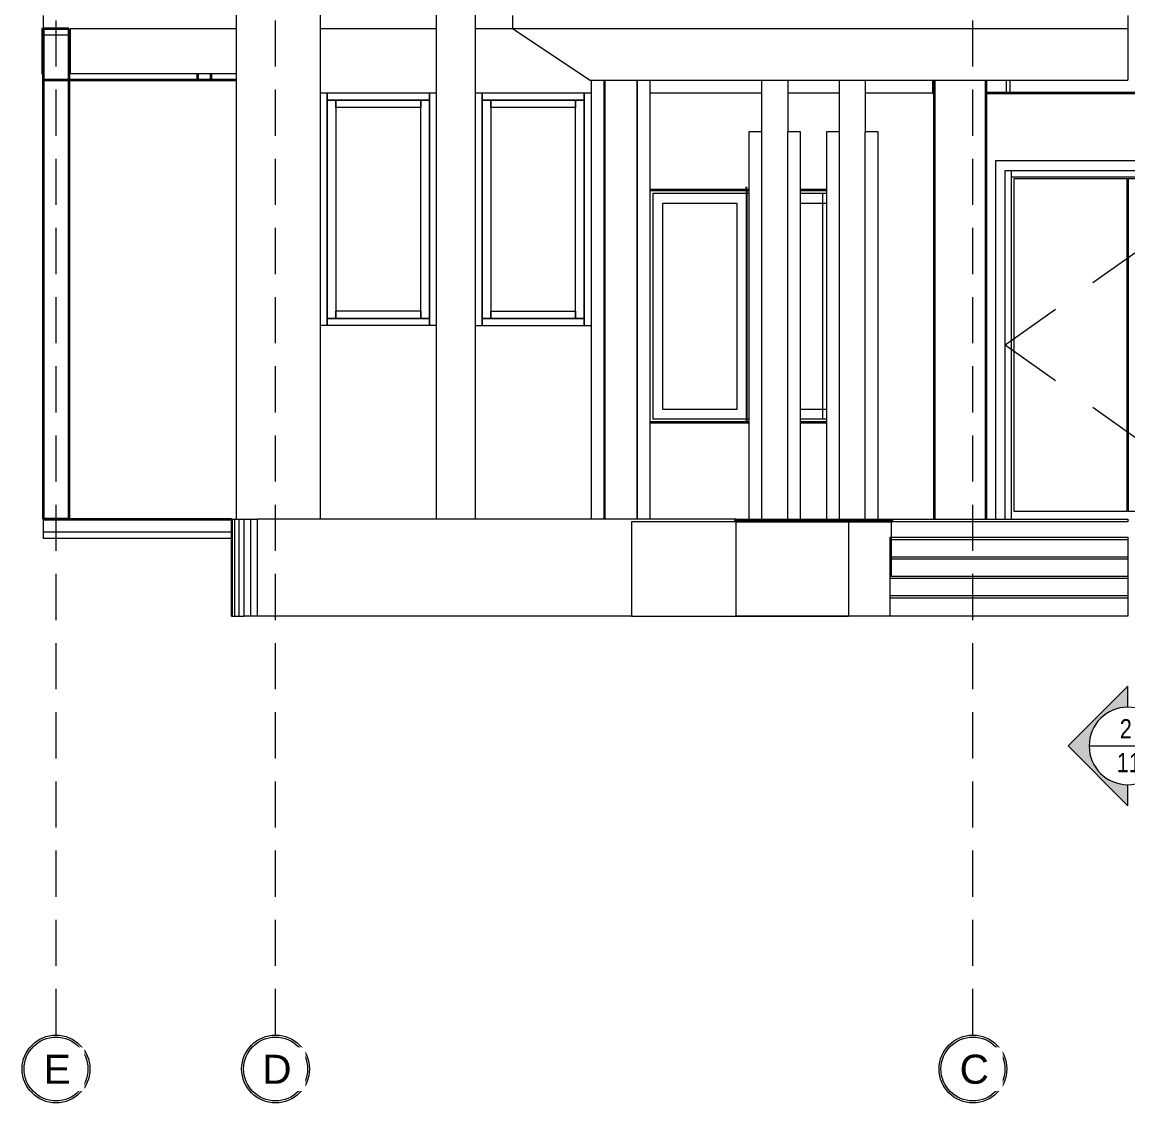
# Model space of a CAD drawing. Header units: millimetres. Extents: x -16132 to 11483, y -4520 to 23231.
# Drawn here: x -15163 to -6600, y -4520 to 3850 of the extents above; entities that cross this region are included whole.
import ezdxf

# ---------------------------------------------------------------- set-up
doc = ezdxf.new("R2010")
doc.units = ezdxf.units.MM
for name, pattern in [('Abgebrochen', [535.78125, 357.1875, -178.59375]), ('Centre', [2381.25, 476.25, -357.1875, 1190.625, -357.1875]), ('Hidden', [535.78125, 357.1875, -178.59375])]:
    doc.linetypes.add(name, pattern=pattern)
for name, color, linetype, lineweight in [('A-DOOR', 7, 'Continuous', 25), ('A-DOOR-FRAM', 7, 'Continuous', 18), ('A-DOOR-GLAZ', 7, 'Continuous', 18), ('A-FLOR', 7, 'Continuous', 18), ('A-GENM', 7, 'Continuous', 18), ('A-GLAZ', 7, 'Continuous', 25), ('A-WALL', 7, 'Continuous', 35), ('G-ANNO-SYMB', 7, 'Abgebrochen', 9), ('S-BEAM', 7, 'Continuous', 18), ('S-COLS', 7, 'Continuous', 35), ('S-FNDN', 7, 'Continuous', 18), ('S-GRID', 7, 'Continuous', 9), ('S-GRID-IDEN', 7, 'Continuous', 9)]:
    doc.layers.add(name, color=color, linetype=linetype, lineweight=lineweight)
doc.layers.add('G-IMPT', color=7, linetype='Continuous', lineweight=18, true_color=0xffffff)
doc.styles.add('Arial_2', font='arial.ttf', dxfattribs={"width": 0.8, "height": 150})
doc.styles.add('Arial_3', font='arial.ttf', dxfattribs={"height": 225})

# ---------------------------------------------------------------- blocks, each defined once
blk = doc.blocks.new('M_Concrete-Rectangular-Column - COT250X400-2391830-MẶT ĐỨNG KIẾN TRÚC TRỤC A-E')
at = {"layer": 'S-COLS'}
for p, q in [((-5500, 3400), (-5500, 0)), ((-5100, 3400), (-5100, 0))]:
    blk.add_line(p, q, dxfattribs=at)
blk = doc.blocks.new('M_Concrete-Rectangular-Column - COT200X200-2391828-MẶT ĐỨNG KIẾN TRÚC TRỤC A-E')
at = {"layer": 'S-COLS'}
for p, q in [((-15000, 3800), (-14800, 3800)), ((-15000, 3800), (-15000, 0)), ((-14800, 3800), (-14800, 0)), ((-14800, 0), (-15000, 0))]:
    blk.add_line(p, q, dxfattribs=at)
blk = doc.blocks.new('Cua_Kinh_Cuong_Luc_2Canh_Bat2Chieu - D1 - Kính Cường Lực 10mm 2 Cánh-2367817-MẶT ĐỨNG KIẾN TRÚC TRỤC A-E')
at = {"layer": 'A-DOOR', "linetype": 'Centre', "lineweight": 18}
for q in [(-5650, 2700), (-5650, 0)]:
    blk.add_line((-7550, 1350), q, dxfattribs=at)
at = {"layer": 'A-DOOR-FRAM'}
for p, q in [((-5575, 2775), (-7625, 2775)), ((-7625, 2775), (-7625, 0)), ((-5575, 0), (-5575, 2775)), ((-7550, 0), (-7550, 2700)), ((-7550, 2700), (-5650, 2700)), ((-7500, 0), (-7500, 2700)), ((-7500, 2650), (-7500, 2700)), ((-5700, 0), (-5700, 2700)), ((-5700, 2650), (-5700, 2700)), ((-5650, 2700), (-5650, 0)), ((-5700, 2650), (-7500, 2650))]:
    blk.add_line(p, q, dxfattribs=at)
at = {"layer": 'A-DOOR-GLAZ'}
for p, q in [((-7480, 2640), (-6605, 2640)), ((-7480, 60), (-7480, 2640)), ((-6605, 60), (-6605, 2640)), ((-6595, 2640), (-5720, 2640)), ((-6595, 60), (-6595, 2640)), ((-5720, 60), (-5720, 2640)), ((-6605, 60), (-7480, 60)), ((-5720, 60), (-6595, 60))]:
    blk.add_line(p, q, dxfattribs=at)
blk = doc.blocks.new('Window_K2_Stack - Sync_3dsMax_To_Revit-2428540-MẶT ĐỨNG KIẾN TRÚC TRỤC A-E')
at = {"layer": 'G-IMPT'}
for p, q in [((-11364.5, 3900), (-11364.5, 3800)), ((-11364.5, 3800), (-10764.5, 3400)), ((-11364.5, 3800), (-6600, 3800)), ((-10764.5, 3400), (-6600, 3400)), ((-10650, 3400), (-10650, 0)), ((-10400, 0), (-10400, 3400)), ((-10400, 3400), (-10400, 0)), ((-10300, 0), (-10300, 3400)), ((-9434, 3000), (-9434, 3400)), ((-9234, 3400), (-9234, 3000)), ((-8834, 3000), (-8834, 3400)), ((-8634, 3400), (-8634, 3000)), ((-7542.7, 3400), (-7542.7, 3300)), ((-7542.7, 3400), (-7542.7, 3300)), ((-7514.4, 3400), (-7514.4, 3300)), ((-9434, 3000), (-9534, 3000)), ((-9534, 3000), (-9534, 0)), ((-9434, 0), (-9434, 3000)), ((-9234, 0), (-9234, 3000)), ((-9134, 3000), (-9234, 3000)), ((-9134, 0), (-9134, 3000)), ((-8834, 3000), (-8934, 3000)), ((-8934, 3000), (-8934, 0)), ((-8834, 0), (-8834, 3000)), ((-8634, 0), (-8634, 3000)), ((-8534, 3000), (-8634, 3000)), ((-8534, 0), (-8534, 3000)), ((-8964.5, 2525), (-8964.5, 775)), ((-13541.8, -750), (-13541.8, 0)), ((-13541.8, 0), (-13535.5, 0)), ((-13535.5, 0), (-13516.8, 0)), ((-13535.5, 0), (-13535.5, -750)), ((-13516.8, 0), (-13485.5, 0)), ((-13516.8, 0), (-13516.8, -750)), ((-13485.5, 0), (-13442.7, 0)), ((-13485.5, 0), (-13485.5, -750)), ((-13442.7, 0), (-13392.9, 0)), ((-13442.7, -750), (-13442.7, 0)), ((-13392.9, 0), (-13341.8, 0)), ((-13392.9, 0), (-13392.9, -750)), ((-9632.5, 0), (-13341.8, 0)), ((-13341.8, 0), (-13341.8, -750)), ((-9636.9, -0.6), (-9632.5, 0)), ((-9636.9, -0.6), (-9632.5, 0)), ((-9632.5, 0), (-9636.5, -1.3)), ((-9636.5, -1.3), (-9632.5, 0)), ((-9632.5, 0), (-9632.5, -0.6)), ((-8432.5, -0.6), (-8432.5, 0)), ((-8432.5, 0), (-8428.4, -1.3)), ((-8432.5, 0), (-8428.1, -0.6)), ((-8432.5, 0), (-6600, 0)), ((-6600, 0), (-6600, -20)), ((-9632.5, -20), (-10443.3, -20)), ((-10443.3, -20), (-10443.3, -750)), ((-9642.5, -10), (-9641.9, -5.6)), ((-9642.5, -10), (-9641.9, -5.6)), ((-9641.2, -5.9), (-9642.5, -10)), ((-9642.5, -10), (-9641.2, -5.9)), ((-9641.9, -14.4), (-9642.5, -10)), ((-9642.5, -10), (-9641.2, -14.1)), ((-9641.9, -14.4), (-9642.5, -10)), ((-9641.2, -14.1), (-9642.5, -10)), ((-9641.9, -5.6), (-9640, -2.5)), ((-9641.9, -5.6), (-9640, -2.5)), ((-9641.9, -5.6), (-9639.7, -2.8)), ((-9641.9, -5.6), (-9639.7, -2.8)), ((-9641.9, -5.6), (-9641.2, -5.9)), ((-9641.9, -5.6), (-9641.9, -5.6)), ((-9641.2, -5.9), (-9641.9, -5.6)), ((-9641.2, -5.9), (-9641.9, -10)), ((-9641.9, -10), (-9639.7, -6.6)), ((-9641.9, -10), (-9641.2, -14.1)), ((-9641.9, -10), (-9639.7, -13.4)), ((-9641.9, -14.4), (-9641.2, -14.1)), ((-9641.2, -14.1), (-9641.9, -14.4)), ((-9639.7, -17.2), (-9641.9, -14.4)), ((-9640, -17.5), (-9641.9, -14.4)), ((-9641.9, -14.4), (-9641.9, -14.4)), ((-9640, -17.5), (-9641.9, -14.4)), ((-9639.7, -17.2), (-9641.9, -14.4)), ((-9639.7, -2.8), (-9641.2, -5.9)), ((-9641.2, -5.9), (-9638.7, -3.8)), ((-9641.2, -5.9), (-9639.7, -6.6)), ((-9641.2, -14.1), (-9639.7, -13.4)), ((-9639.7, -17.2), (-9641.2, -14.1)), ((-9641.2, -14.1), (-9638.7, -16.3)), ((-9640, -2.5), (-9636.9, -0.6)), ((-9640, -2.5), (-9636.9, -0.6)), ((-9640, -2.5), (-9639.7, -2.8)), ((-9640, -2.5), (-9640, -2.5)), ((-9639.7, -2.8), (-9640, -2.5)), ((-9639.7, -6.6), (-9640, -10)), ((-9640, -10), (-9639.7, -6.6)), ((-9640, -10), (-9639.7, -13.4)), ((-9639.7, -13.4), (-9640, -10)), ((-9640, -17.5), (-9639.7, -17.2)), ((-9639.7, -17.2), (-9640, -17.5)), ((-9636.9, -19.4), (-9640, -17.5)), ((-9636.9, -19.4), (-9640, -17.5)), ((-9640, -17.5), (-9640, -17.5)), ((-9636.9, -0.6), (-9639.7, -2.8)), ((-9639.7, -2.8), (-9636.9, -0.6)), ((-9639.7, -2.8), (-9636.5, -1.3)), ((-9639.7, -2.8), (-9638.7, -3.8)), ((-9638.7, -3.8), (-9639.7, -6.6)), ((-9639.7, -6.6), (-9636.5, -5.9)), ((-9636.9, -10), (-9639.7, -6.6)), ((-9639.7, -13.4), (-9636.9, -10)), ((-9639.7, -13.4), (-9638.7, -16.3)), ((-9639.7, -13.4), (-9636.5, -14.1)), ((-9639.7, -17.2), (-9638.7, -16.3)), ((-9639.7, -17.2), (-9636.5, -18.8)), ((-9636.9, -19.4), (-9639.7, -17.2)), ((-9636.9, -19.4), (-9639.7, -17.2)), ((-9636.5, -1.3), (-9638.7, -3.8)), ((-9638.7, -3.8), (-9635.9, -2.8)), ((-9638.7, -3.8), (-9636.5, -5.9)), ((-9638.7, -16.3), (-9636.5, -14.1)), ((-9638.7, -16.3), (-9635.9, -17.2)), ((-9636.5, -18.8), (-9638.7, -16.3)), ((-9636.9, -0.6), (-9636.5, -1.3)), ((-9636.9, -0.6), (-9636.9, -0.6)), ((-9636.5, -1.3), (-9636.9, -0.6)), ((-9636.9, -10), (-9636.5, -5.9)), ((-9636.9, -10), (-9636.5, -14.1)), ((-9636.9, -19.4), (-9636.5, -18.8)), ((-9636.5, -18.8), (-9636.9, -19.4)), ((-9632.5, -20), (-9636.9, -19.4)), ((-9632.5, -20), (-9636.9, -19.4)), ((-9636.9, -19.4), (-9636.9, -19.4)), ((-9636.5, -1.3), (-9632.5, -0.6)), ((-9636.5, -1.3), (-9635.9, -2.8)), ((-9636.5, -5.9), (-9635.9, -2.8)), ((-9636.5, -5.9), (-9632.5, -5.6)), ((-9632.5, -10), (-9636.5, -5.9)), ((-9636.5, -14.1), (-9632.5, -10)), ((-9635.9, -17.2), (-9636.5, -14.1)), ((-9636.5, -14.1), (-9632.5, -14.4)), ((-9636.5, -18.8), (-9635.9, -17.2)), ((-9636.5, -18.8), (-9632.5, -20)), ((-9636.5, -18.8), (-9632.5, -19.4)), ((-9632.5, -20), (-9636.5, -18.8)), ((-9635.9, -2.8), (-9632.5, -0.6)), ((-9635.9, -2.8), (-9632.5, -2.5)), ((-9632.5, -5.6), (-9635.9, -2.8)), ((-9632.5, -14.4), (-9635.9, -17.2)), ((-9635.9, -17.2), (-9632.5, -19.4)), ((-9635.9, -17.2), (-9632.5, -17.5)), ((-9632.5, 0), (-8432.5, 0)), ((-9632.5, -0.6), (-9632.5, -2.5)), ((-9632.5, -0.6), (-8432.5, -0.6)), ((-9632.5, -5.6), (-9632.5, -2.5)), ((-9632.5, -2.5), (-8432.5, -2.5)), ((-9632.5, -10), (-9632.5, -5.6)), ((-9632.5, -5.6), (-8432.5, -5.6)), ((-9632.5, -10), (-9632.5, -14.4)), ((-9632.5, -14.4), (-9632.5, -17.5)), ((-9632.5, -14.4), (-8432.5, -14.4)), ((-9632.5, -19.4), (-9632.5, -17.5)), ((-9632.5, -17.5), (-8432.5, -17.5)), ((-9632.5, -19.4), (-9632.5, -20)), ((-9632.5, -19.4), (-8432.5, -19.4)), ((-8432.5, -20), (-9632.5, -20)), ((-9632.5, -750), (-9632.5, -20)), ((-9632.5, -20), (-8432.5, -20)), ((-8763.5, -20), (-8763.5, -750)), ((-8432.5, -2.5), (-8432.5, -0.6)), ((-8432.5, -0.6), (-8429, -2.8)), ((-8432.5, -0.6), (-8428.4, -1.3)), ((-8432.5, -2.5), (-8432.5, -5.6)), ((-8432.5, -2.5), (-8429, -2.8)), ((-8432.5, -5.6), (-8429, -2.8)), ((-8432.5, -5.6), (-8432.5, -10)), ((-8432.5, -5.6), (-8428.4, -5.9)), ((-8428.4, -5.9), (-8432.5, -10)), ((-8432.5, -10), (-8432.5, -14.4)), ((-8432.5, -10), (-8428.4, -14.1)), ((-8432.5, -14.4), (-8428.4, -14.1)), ((-8432.5, -17.5), (-8432.5, -14.4)), ((-8432.5, -14.4), (-8429, -17.2)), ((-8432.5, -17.5), (-8429, -17.2)), ((-8429, -17.2), (-8432.5, -19.4)), ((-8432.5, -17.5), (-8432.5, -19.4)), ((-8432.5, -20), (-8428.4, -18.8)), ((-8432.5, -19.4), (-8428.4, -18.8)), ((-8432.5, -19.4), (-8432.5, -20)), ((-8432.5, -20), (-8428.1, -19.4)), ((-6600, -20), (-8432.5, -20)), ((-8432.5, -20), (-8432.5, -440)), ((-8429, -2.8), (-8428.4, -1.3)), ((-8429, -2.8), (-8428.4, -5.9)), ((-8429, -2.8), (-8426.2, -3.8)), ((-8429, -17.2), (-8428.4, -14.1)), ((-8429, -17.2), (-8426.2, -16.3)), ((-8429, -17.2), (-8428.4, -18.8)), ((-8428.4, -1.3), (-8428.1, -0.6)), ((-8428.4, -1.3), (-8426.2, -3.8)), ((-8428.4, -1.3), (-8425.3, -2.8)), ((-8428.4, -5.9), (-8426.2, -3.8)), ((-8428.4, -5.9), (-8428.1, -10)), ((-8428.4, -5.9), (-8425.3, -6.6)), ((-8428.1, -10), (-8428.4, -14.1)), ((-8428.4, -14.1), (-8425.3, -13.4)), ((-8428.4, -14.1), (-8426.2, -16.3)), ((-8428.4, -18.8), (-8426.2, -16.3)), ((-8428.4, -18.8), (-8425.3, -17.2)), ((-8428.4, -18.8), (-8428.1, -19.4)), ((-8428.1, -0.6), (-8425, -2.5)), ((-8425.3, -2.8), (-8428.1, -0.6)), ((-8428.1, -10), (-8425.3, -6.6)), ((-8428.1, -10), (-8425.3, -13.4)), ((-8428.1, -19.4), (-8425.3, -17.2)), ((-8428.1, -19.4), (-8425, -17.5)), ((-8426.2, -3.8), (-8425.3, -2.8)), ((-8426.2, -3.8), (-8425.3, -6.6)), ((-8426.2, -3.8), (-8423.7, -5.9)), ((-8425.3, -13.4), (-8426.2, -16.3)), ((-8426.2, -16.3), (-8423.7, -14.1)), ((-8426.2, -16.3), (-8425.3, -17.2)), ((-8425.3, -2.8), (-8425, -2.5)), ((-8423.1, -5.6), (-8425.3, -2.8)), ((-8423.7, -5.9), (-8425.3, -2.8)), ((-8425.3, -6.6), (-8423.7, -5.9)), ((-8425.3, -6.6), (-8425, -10)), ((-8423.1, -10), (-8425.3, -6.6)), ((-8425.3, -13.4), (-8423.1, -10)), ((-8425, -10), (-8425.3, -13.4)), ((-8425.3, -13.4), (-8423.7, -14.1)), ((-8425.3, -17.2), (-8423.7, -14.1)), ((-8425.3, -17.2), (-8423.1, -14.4)), ((-8425.3, -17.2), (-8425, -17.5)), ((-8423.1, -5.6), (-8425, -2.5)), ((-8423.1, -14.4), (-8425, -17.5)), ((-8423.7, -5.9), (-8423.1, -5.6)), ((-8422.5, -10), (-8423.7, -5.9)), ((-8423.1, -10), (-8423.7, -5.9)), ((-8423.7, -14.1), (-8422.5, -10)), ((-8423.1, -10), (-8423.7, -14.1)), ((-8423.7, -14.1), (-8423.1, -14.4)), ((-8422.5, -10), (-8423.1, -5.6)), ((-8422.5, -10), (-8423.1, -14.4)), ((-8439.7, -140), (-6600, -140)), ((-8439.7, -160), (-8439.7, -140)), ((-6600, -160), (-8439.7, -160)), ((-8439.7, -290), (-8439.7, -160)), ((-6600, -140), (-6600, -160)), ((-6600, -160), (-6600, -290)), ((-8439.7, -290), (-6600, -290)), ((-8439.7, -310), (-8439.7, -290)), ((-6600, -310), (-8439.7, -310)), ((-8439.7, -440), (-8439.7, -310)), ((-6600, -290), (-6600, -310)), ((-6600, -310), (-6600, -440)), ((-8439.7, -440), (-6600, -440)), ((-8439.7, -460), (-8439.7, -440)), ((-6600, -460), (-8439.7, -460)), ((-8439.7, -590), (-8439.7, -460)), ((-6600, -440), (-6600, -460)), ((-6600, -460), (-6600, -590)), ((-8439.7, -590), (-6600, -590)), ((-8439.7, -610), (-8439.7, -590)), ((-6600, -590), (-6600, -610)), ((-8439.7, -750), (-8439.7, -610)), ((-6600, -610), (-8439.7, -610)), ((-6600, -610), (-6600, -750)), ((-13541.8, -750), (-13535.5, -750)), ((-13535.5, -750), (-13516.8, -750)), ((-13516.8, -750), (-13485.5, -750)), ((-13485.5, -750), (-13442.7, -750)), ((-13392.9, -750), (-13442.7, -750)), ((-13341.8, -750), (-13392.9, -750)), ((-10443.3, -750), (-13341.8, -750)), ((-10443.3, -750), (-8763.5, -750)), ((-8439.7, -750), (-9632.5, -750)), ((-8439.7, -750), (-8763.5, -750)), ((-6600, -750), (-8439.7, -750))]:
    blk.add_line(p, q, dxfattribs=at)
at = {"layer": 'G-IMPT', "flags": 128}
for points in [[(-6600, 3900), (-6600, 3875), (-6600, 3850), (-6600, 3825), (-6600, 3800)], [(-6600, 3800), (-6600, 3700), (-6600, 3600), (-6600, 3500), (-6600, 3400)], [(-9642.5, -10), (-9642.3, -10), (-9642.2, -10), (-9642, -10), (-9641.9, -10)], [(-9641.9, -10), (-9642, -10), (-9642.2, -10), (-9642.3, -10), (-9642.5, -10)], [(-9641.9, -10), (-9642, -10), (-9642.2, -10), (-9642.3, -10), (-9642.5, -10)], [(-9642.5, -10), (-9642.3, -10), (-9642.2, -10), (-9642, -10), (-9641.9, -10)], [(-9641.9, -10), (-9641.4, -10), (-9640.9, -10), (-9640.4, -10), (-9640, -10)], [(-9640, -10), (-9640.4, -10), (-9640.9, -10), (-9641.4, -10), (-9641.9, -10)], [(-9640, -10), (-9640.4, -10), (-9640.9, -10), (-9641.4, -10), (-9641.9, -10)], [(-9641.9, -10), (-9641.4, -10), (-9640.9, -10), (-9640.4, -10), (-9640, -10)], [(-9640, -10), (-9639.2, -10), (-9638.4, -10), (-9637.6, -10), (-9636.9, -10)], [(-9636.9, -10), (-9637.6, -10), (-9638.4, -10), (-9639.2, -10), (-9640, -10)], [(-9636.9, -10), (-9637.6, -10), (-9638.4, -10), (-9639.2, -10), (-9640, -10)], [(-9640, -10), (-9639.2, -10), (-9638.4, -10), (-9637.6, -10), (-9636.9, -10)], [(-9636.9, -10), (-9635.8, -10), (-9634.7, -10), (-9633.6, -10), (-9632.5, -10)], [(-9632.5, -10), (-9633.6, -10), (-9634.7, -10), (-9635.8, -10), (-9636.9, -10)], [(-9632.5, -10), (-9332.5, -10), (-9032.5, -10), (-8732.5, -10), (-8432.5, -10)], [(-8432.5, -10), (-8732.5, -10), (-9032.5, -10), (-9332.5, -10), (-9632.5, -10)], [(-8432.5, -10), (-8431.4, -10), (-8430.3, -10), (-8429.2, -10), (-8428.1, -10)], [(-8428.1, -10), (-8429.2, -10), (-8430.3, -10), (-8431.4, -10), (-8432.5, -10)], [(-8428.1, -10), (-8427.3, -10), (-8426.5, -10), (-8425.8, -10), (-8425, -10)], [(-8425, -10), (-8425.8, -10), (-8426.5, -10), (-8427.3, -10), (-8428.1, -10)], [(-8425, -10), (-8424.5, -10), (-8424, -10), (-8423.6, -10), (-8423.1, -10)], [(-8423.1, -10), (-8423.6, -10), (-8424, -10), (-8424.5, -10), (-8425, -10)], [(-8423.1, -10), (-8422.9, -10), (-8422.8, -10), (-8422.6, -10), (-8422.5, -10)], [(-8422.5, -10), (-8422.6, -10), (-8422.8, -10), (-8422.9, -10), (-8423.1, -10)]]:
    blk.add_lwpolyline(points, dxfattribs=at)
blk = doc.blocks.new('Window_K2_Stack - Window_K2_Stack-2377845-MẶT ĐỨNG KIẾN TRÚC TRỤC A-E')
blk.add_blockref('Window_K2_Stack - Sync_3dsMax_To_Revit-2428540-MẶT ĐỨNG KIẾN TRÚC TRỤC A-E', (0, 0))
blk = doc.blocks.new('CUA SO 2 CANH NHOM KINH O O THOANG - S1_1500x1800-2404851-MẶT ĐỨNG KIẾN TRÚC TRỤC A-E')
at = {"layer": 'A-GLAZ'}
for q in [(-9552, 2575), (-9552, 750)]:
    blk.add_line((-9552, 2550), q, dxfattribs=at)
at = {"layer": 'A-GLAZ', "lineweight": 18}
for p, q in [((-10277, 775), (-10277, 2525)), ((-10277, 2525), (-9534, 2525)), ((-9552, 775), (-9552, 2525)), ((-9552, 2525), (-9552, 775)), ((-9134, 2525), (-8934, 2525)), ((-10201, 851), (-10201, 2449)), ((-10201, 2449), (-9628, 2449)), ((-9628, 2449), (-9628, 851)), ((-9134, 2449), (-8934, 2449)), ((-9534, 775), (-10277, 775)), ((-9628, 851), (-10201, 851)), ((-8934, 851), (-9134, 851)), ((-8934, 775), (-9134, 775))]:
    blk.add_line(p, q, dxfattribs=at)
blk = doc.blocks.new('dam betong - 220X350-2382505-MẶT ĐỨNG KIẾN TRÚC TRỤC A-E')
at = {"layer": 'S-BEAM'}
for p, q in [((-15010, 3800), (-15010, 3450)), ((-15000, 3800), (-15010, 3800)), ((-14790, 3450), (-14790, 3750)), ((-15010, 3450), (-15000, 3450)), ((-14800, 3450), (-14790, 3450))]:
    blk.add_line(p, q, dxfattribs=at)
blk = doc.blocks.new('Test_Family - Sync_3dsMax_To_Revit-V4-MẶT ĐỨNG KIẾN TRÚC TRỤC A-E')
at = {"layer": 'G-IMPT'}
for p, q in [((-13506, 11100), (-13506, 0)), ((-12855, 11100), (-12855, 0)), ((-11955, 0), (-11955, 11100)), ((-11655, 11100), (-11655, 0)), ((-10755, 3400), (-10755, 0)), ((-10655, 0), (-10655, 3400)), ((-12733.8, 3188), (-12733.8, 1612.5)), ((-12076.3, 3188), (-12733.8, 3188)), ((-12076.3, 1612.5), (-12076.3, 3188)), ((-11533.8, 3188), (-11533.8, 1612.5)), ((-10876.3, 3188), (-11533.8, 3188)), ((-10876.3, 1612.5), (-10876.3, 3188)), ((-12076.3, 1612.5), (-12733.8, 1612.5)), ((-11533.8, 1612.5), (-10876.3, 1612.5)), ((-11955, 1500), (-12855, 1500)), ((-11655, 1500), (-10755, 1500))]:
    blk.add_line(p, q, dxfattribs=at)
at = {"layer": 'G-IMPT', "flags": 128}
for points in [[(-12801, 3300), (-12801, 3286.5), (-12801, 3273), (-12801, 3259.5), (-12801, 3246)], [(-12801, 3246), (-12801, 3259.5), (-12801, 3273), (-12801, 3286.5), (-12801, 3300)], [(-12009, 3246), (-12009, 3259.5), (-12009, 3273), (-12009, 3286.5), (-12009, 3300)], [(-12009, 3246), (-12009, 3259.5), (-12009, 3273), (-12009, 3286.5), (-12009, 3300)], [(-12009, 3300), (-12009, 3286.5), (-12009, 3273), (-12009, 3259.5), (-12009, 3246)], [(-11601, 3300), (-11601, 3286.5), (-11601, 3273), (-11601, 3259.5), (-11601, 3246)], [(-11601, 3246), (-11601, 3259.5), (-11601, 3273), (-11601, 3286.5), (-11601, 3300)], [(-10809, 3246), (-10809, 3259.5), (-10809, 3273), (-10809, 3286.5), (-10809, 3300)], [(-10809, 3246), (-10809, 3259.5), (-10809, 3273), (-10809, 3286.5), (-10809, 3300)], [(-10809, 3300), (-10809, 3286.5), (-10809, 3273), (-10809, 3259.5), (-10809, 3246)], [(-12801, 3246), (-12801, 2823.1), (-12801, 2400.3), (-12801, 1977.4), (-12801, 1554.5)], [(-12733.8, 3246), (-12750.6, 3246), (-12767.4, 3246), (-12784.2, 3246), (-12801, 3246)], [(-12733.8, 3246), (-12750.6, 3246), (-12767.4, 3246), (-12784.2, 3246), (-12801, 3246)], [(-12801, 1554.5), (-12801, 1977.4), (-12801, 2400.3), (-12801, 2823.1), (-12801, 3246)], [(-12801, 3246), (-12784.2, 3246), (-12767.4, 3246), (-12750.6, 3246), (-12733.8, 3246)], [(-12801, 3246), (-12801, 2823.1), (-12801, 2400.3), (-12801, 1977.4), (-12801, 1554.5)], [(-12076.3, 3246), (-12240.6, 3246), (-12405, 3246), (-12569.4, 3246), (-12733.8, 3246)], [(-12733.8, 3246), (-12733.8, 3231.5), (-12733.8, 3217), (-12733.8, 3202.5), (-12733.8, 3188)], [(-12076.3, 3246), (-12240.6, 3246), (-12405, 3246), (-12569.4, 3246), (-12733.8, 3246)], [(-12733.8, 3188), (-12733.8, 3202.5), (-12733.8, 3217), (-12733.8, 3231.5), (-12733.8, 3246)], [(-12733.8, 3246), (-12569.4, 3246), (-12405, 3246), (-12240.6, 3246), (-12076.3, 3246)], [(-12733.8, 3246), (-12733.8, 3231.5), (-12733.8, 3217), (-12733.8, 3202.5), (-12733.8, 3188)], [(-12009, 3246), (-12025.8, 3246), (-12042.6, 3246), (-12059.4, 3246), (-12076.3, 3246)], [(-12076.3, 3188), (-12076.3, 3202.5), (-12076.3, 3217), (-12076.3, 3231.5), (-12076.3, 3246)], [(-12076.3, 3246), (-12059.4, 3246), (-12042.6, 3246), (-12025.8, 3246), (-12009, 3246)], [(-12009, 3246), (-12025.8, 3246), (-12042.6, 3246), (-12059.4, 3246), (-12076.3, 3246)], [(-12076.3, 3188), (-12076.3, 3202.5), (-12076.3, 3217), (-12076.3, 3231.5), (-12076.3, 3246)], [(-12076.3, 3246), (-12076.3, 3231.5), (-12076.3, 3217), (-12076.3, 3202.5), (-12076.3, 3188)], [(-12009, 1554.5), (-12009, 1977.4), (-12009, 2400.3), (-12009, 2823.1), (-12009, 3246)], [(-12009, 1554.5), (-12009, 1977.4), (-12009, 2400.3), (-12009, 2823.1), (-12009, 3246)], [(-12009, 3246), (-12009, 2823.1), (-12009, 2400.3), (-12009, 1977.4), (-12009, 1554.5)], [(-11601, 3246), (-11601, 2823.1), (-11601, 2400.3), (-11601, 1977.4), (-11601, 1554.5)], [(-11533.8, 3246), (-11550.6, 3246), (-11567.4, 3246), (-11584.2, 3246), (-11601, 3246)], [(-11601, 1554.5), (-11601, 1977.4), (-11601, 2400.3), (-11601, 2823.1), (-11601, 3246)], [(-11601, 3246), (-11584.2, 3246), (-11567.4, 3246), (-11550.6, 3246), (-11533.8, 3246)], [(-11601, 3246), (-11601, 2823.1), (-11601, 2400.3), (-11601, 1977.4), (-11601, 1554.5)], [(-10876.3, 3246), (-11040.6, 3246), (-11205, 3246), (-11369.4, 3246), (-11533.8, 3246)], [(-11533.8, 3246), (-11533.8, 3231.5), (-11533.8, 3217), (-11533.8, 3202.5), (-11533.8, 3188)], [(-10876.3, 3246), (-11040.6, 3246), (-11205, 3246), (-11369.4, 3246), (-11533.8, 3246)], [(-11533.8, 3188), (-11533.8, 3202.5), (-11533.8, 3217), (-11533.8, 3231.5), (-11533.8, 3246)], [(-11533.8, 3246), (-11369.4, 3246), (-11205, 3246), (-11040.6, 3246), (-10876.3, 3246)], [(-11533.8, 3246), (-11533.8, 3231.5), (-11533.8, 3217), (-11533.8, 3202.5), (-11533.8, 3188)], [(-10876.3, 3188), (-10876.3, 3202.5), (-10876.3, 3217), (-10876.3, 3231.5), (-10876.3, 3246)], [(-10876.3, 3246), (-10859.4, 3246), (-10842.6, 3246), (-10825.8, 3246), (-10809, 3246)], [(-10809, 3246), (-10825.8, 3246), (-10842.6, 3246), (-10859.4, 3246), (-10876.3, 3246)], [(-10876.3, 3188), (-10876.3, 3202.5), (-10876.3, 3217), (-10876.3, 3231.5), (-10876.3, 3246)], [(-10876.3, 3246), (-10876.3, 3231.5), (-10876.3, 3217), (-10876.3, 3202.5), (-10876.3, 3188)], [(-10809, 1554.5), (-10809, 1977.4), (-10809, 2400.3), (-10809, 2823.1), (-10809, 3246)], [(-10809, 1554.5), (-10809, 1977.4), (-10809, 2400.3), (-10809, 2823.1), (-10809, 3246)], [(-10809, 3246), (-10809, 2823.1), (-10809, 2400.3), (-10809, 1977.4), (-10809, 1554.5)], [(-12801, 1554.5), (-12801, 1540.9), (-12801, 1527.3), (-12801, 1513.6), (-12801, 1500)], [(-12733.8, 1554.5), (-12750.6, 1554.5), (-12767.4, 1554.5), (-12784.2, 1554.5), (-12801, 1554.5)], [(-12801, 1500), (-12801, 1513.6), (-12801, 1527.3), (-12801, 1540.9), (-12801, 1554.5)], [(-12801, 1554.5), (-12784.2, 1554.5), (-12767.4, 1554.5), (-12750.6, 1554.5), (-12733.8, 1554.5)], [(-12733.8, 1612.5), (-12733.8, 1598), (-12733.8, 1583.5), (-12733.8, 1569), (-12733.8, 1554.5)], [(-12733.8, 1554.5), (-12733.8, 1569), (-12733.8, 1583.5), (-12733.8, 1598), (-12733.8, 1612.5)], [(-12733.8, 1554.5), (-12569.4, 1554.5), (-12405, 1554.5), (-12240.6, 1554.5), (-12076.3, 1554.5)], [(-12076.3, 1554.5), (-12240.6, 1554.5), (-12405, 1554.5), (-12569.4, 1554.5), (-12733.8, 1554.5)], [(-12733.8, 1554.5), (-12569.4, 1554.5), (-12405, 1554.5), (-12240.6, 1554.5), (-12076.3, 1554.5)], [(-12076.3, 1554.5), (-12076.3, 1569), (-12076.3, 1583.5), (-12076.3, 1598), (-12076.3, 1612.5)], [(-12076.3, 1612.5), (-12076.3, 1598), (-12076.3, 1583.5), (-12076.3, 1569), (-12076.3, 1554.5)], [(-12076.3, 1554.5), (-12076.3, 1569), (-12076.3, 1583.5), (-12076.3, 1598), (-12076.3, 1612.5)], [(-12076.3, 1554.5), (-12059.4, 1554.5), (-12042.6, 1554.5), (-12025.8, 1554.5), (-12009, 1554.5)], [(-12009, 1554.5), (-12025.8, 1554.5), (-12042.6, 1554.5), (-12059.4, 1554.5), (-12076.3, 1554.5)], [(-12076.3, 1554.5), (-12059.4, 1554.5), (-12042.6, 1554.5), (-12025.8, 1554.5), (-12009, 1554.5)], [(-12009, 1500), (-12009, 1513.6), (-12009, 1527.3), (-12009, 1540.9), (-12009, 1554.5)], [(-12009, 1500), (-12009, 1513.6), (-12009, 1527.3), (-12009, 1540.9), (-12009, 1554.5)], [(-12009, 1554.5), (-12009, 1540.9), (-12009, 1527.3), (-12009, 1513.6), (-12009, 1500)], [(-11601, 1554.5), (-11601, 1540.9), (-11601, 1527.3), (-11601, 1513.6), (-11601, 1500)], [(-11601, 1500), (-11601, 1513.6), (-11601, 1527.3), (-11601, 1540.9), (-11601, 1554.5)], [(-11601, 1554.5), (-11584.2, 1554.5), (-11567.4, 1554.5), (-11550.6, 1554.5), (-11533.8, 1554.5)], [(-11601, 1554.5), (-11584.2, 1554.5), (-11567.4, 1554.5), (-11550.6, 1554.5), (-11533.8, 1554.5)], [(-11533.8, 1554.5), (-11550.6, 1554.5), (-11567.4, 1554.5), (-11584.2, 1554.5), (-11601, 1554.5)], [(-11533.8, 1612.5), (-11533.8, 1598), (-11533.8, 1583.5), (-11533.8, 1569), (-11533.8, 1554.5)], [(-11533.8, 1554.5), (-11533.8, 1569), (-11533.8, 1583.5), (-11533.8, 1598), (-11533.8, 1612.5)], [(-11533.8, 1612.5), (-11533.8, 1598), (-11533.8, 1583.5), (-11533.8, 1569), (-11533.8, 1554.5)], [(-11533.8, 1554.5), (-11369.4, 1554.5), (-11205, 1554.5), (-11040.6, 1554.5), (-10876.3, 1554.5)], [(-11533.8, 1554.5), (-11369.4, 1554.5), (-11205, 1554.5), (-11040.6, 1554.5), (-10876.3, 1554.5)], [(-10876.3, 1554.5), (-11040.6, 1554.5), (-11205, 1554.5), (-11369.4, 1554.5), (-11533.8, 1554.5)], [(-10876.3, 1554.5), (-10876.3, 1569), (-10876.3, 1583.5), (-10876.3, 1598), (-10876.3, 1612.5)], [(-10876.3, 1612.5), (-10876.3, 1598), (-10876.3, 1583.5), (-10876.3, 1569), (-10876.3, 1554.5)], [(-10876.3, 1554.5), (-10876.3, 1569), (-10876.3, 1583.5), (-10876.3, 1598), (-10876.3, 1612.5)], [(-10876.3, 1554.5), (-10859.4, 1554.5), (-10842.6, 1554.5), (-10825.8, 1554.5), (-10809, 1554.5)], [(-10809, 1554.5), (-10825.8, 1554.5), (-10842.6, 1554.5), (-10859.4, 1554.5), (-10876.3, 1554.5)], [(-10876.3, 1554.5), (-10859.4, 1554.5), (-10842.6, 1554.5), (-10825.8, 1554.5), (-10809, 1554.5)], [(-10809, 1500), (-10809, 1513.6), (-10809, 1527.3), (-10809, 1540.9), (-10809, 1554.5)], [(-10809, 1500), (-10809, 1513.6), (-10809, 1527.3), (-10809, 1540.9), (-10809, 1554.5)], [(-10809, 1554.5), (-10809, 1540.9), (-10809, 1527.3), (-10809, 1513.6), (-10809, 1500)]]:
    blk.add_lwpolyline(points, dxfattribs=at)
blk = doc.blocks.new('Test_Family - Test_Family-2434445-MẶT ĐỨNG KIẾN TRÚC TRỤC A-E')
blk.add_blockref('Test_Family - Sync_3dsMax_To_Revit-V4-MẶT ĐỨNG KIẾN TRÚC TRỤC A-E', (0, 0))
blk = doc.blocks.new('Section - CAT DUNG-122916-MẶT ĐỨNG KIẾN TRÚC TRỤC A-E')
at = {"layer": 'G-ANNO-SYMB', "linetype": 'Continuous'}
h = blk.add_hatch(color=256, dxfattribs=at)
edge = h.paths.add_edge_path()
edge.add_line((-6600, -1292.1), (-6600, -1455.7))
edge.add_arc((-6600, -1755.7), 300, 90, 180)
edge.add_arc((-6600, -1755.7), 300, 180, 270)
edge.add_line((-6600, -2055.7), (-6600, -2219.3))
edge.add_line((-6600, -2219.3), (-7063.6, -1755.7))
edge.add_line((-7063.6, -1755.7), (-6600, -1292.1))
for p, q in [((-6600, -1292.1), (-7063.6, -1755.7)), ((-6600, -1455.7), (-6600, -1292.1)), ((-7063.6, -1755.7), (-6600, -2219.3)), ((-6600, -2219.3), (-6600, -2055.7))]:
    blk.add_line(p, q, dxfattribs=at)
for start, end in [(90, 270), (90, 180), (270, 90), (180, 270)]:
    blk.add_arc((-6600, -1755.7), 300, start, end, dxfattribs=at)
blk = doc.blocks.new('Grid - TRUC  D1-102336-MẶT ĐỨNG KIẾN TRÚC TRỤC A-E')
at = {"layer": 'S-GRID-IDEN'}
for radius in [262.5, 247.5]:
    blk.add_circle((0, -4257.5), radius, dxfattribs=at)

msp = doc.modelspace()

# ---------------------------------------------------------------- linework, layer by layer
at = {"layer": 'A-FLOR'}
for p, q in [((-15000, 3900), (-15000, 3750)), ((-14787.3, 3750), (-15000, 3750)), ((-15000, 0), (-15000, -150)), ((-13541.8, -150), (-15000, -150))]:
    msp.add_line(p, q, dxfattribs=at)
at = {"layer": 'A-WALL'}
for p, q in [((-13802, 3400), (-13802, 3450)), ((-13702, 3450), (-13702, 3400)), ((-13506, 3400), (-15000, 3400)), ((-15000, 3400), (-15000, 0)), ((-8100, 3300), (-8112.7, 3300)), ((-5500, 3300), (-7700, 3300)), ((-10300, 2550), (-9534, 2550)), ((-9134, 2550), (-8934, 2550)), ((-9534, 750), (-10300, 750)), ((-8934, 750), (-9134, 750)), ((-15000, 0), (-13541.8, 0))]:
    msp.add_line(p, q, dxfattribs=at)
at = {"layer": 'G-ANNO-SYMB', "linetype": 'Continuous'}
msp.add_line((-6900, -1755.7), (-6300, -1755.7), dxfattribs=at)
at = {"layer": 'S-BEAM'}
for p, q in [((-14787.3, 3450), (-14787.3, 3800)), ((-14787.3, 3800), (-13506, 3800)), ((-12855, 3800), (-11955, 3800)), ((-11655, 3800), (-11364.5, 3800)), ((-13506, 3450), (-14787.3, 3450)), ((-8112.7, 3400), (-8112.7, 3300)), ((-11955, 3300), (-12855, 3300)), ((-10755, 3300), (-11655, 3300)), ((-10650, 3300), (-10655, 3300)), ((-9434, 3300), (-10300, 3300)), ((-8834, 3300), (-9234, 3300)), ((-8112.7, 3300), (-8634, 3300))]:
    msp.add_line(p, q, dxfattribs=at)
at = {"layer": 'S-FNDN'}
for p, q in [((-15000, 0), (-15000, 0)), ((-13541.8, -100), (-15000, -100))]:
    msp.add_line(p, q, dxfattribs=at)
at = {"layer": 'S-GRID', "linetype": 'Hidden'}
for p, q in [((-14900, -3995), (-14900, 23231.2)), ((-13200, -3995), (-13200, 23231.2)), ((-7800, -3995), (-7800, 23231.2))]:
    msp.add_line(p, q, dxfattribs=at)

# ---------------------------------------------------------------- block references
at = {"layer": 'A-DOOR', "linetype": 'Centre', "lineweight": 18}
msp.add_blockref('Cua_Kinh_Cuong_Luc_2Canh_Bat2Chieu - D1 - Kính Cường Lực 10mm 2 Cánh-2367817-MẶT ĐỨNG KIẾN TRÚC TRỤC A-E', (0, 0), dxfattribs=at)
at = {"layer": 'A-GENM'}
msp.add_blockref('Test_Family - Test_Family-2434445-MẶT ĐỨNG KIẾN TRÚC TRỤC A-E', (0, 0), dxfattribs=at)
at = {"layer": 'A-GLAZ'}
msp.add_blockref('CUA SO 2 CANH NHOM KINH O O THOANG - S1_1500x1800-2404851-MẶT ĐỨNG KIẾN TRÚC TRỤC A-E', (0, 0), dxfattribs=at)
at = {"layer": 'G-ANNO-SYMB', "linetype": 'Continuous'}
msp.add_blockref('Section - CAT DUNG-122916-MẶT ĐỨNG KIẾN TRÚC TRỤC A-E', (0, 0), dxfattribs=at)
at = {"layer": 'G-IMPT'}
msp.add_blockref('Window_K2_Stack - Window_K2_Stack-2377845-MẶT ĐỨNG KIẾN TRÚC TRỤC A-E', (0, 0), dxfattribs=at)
at = {"layer": 'S-BEAM'}
msp.add_blockref('dam betong - 220X350-2382505-MẶT ĐỨNG KIẾN TRÚC TRỤC A-E', (0, 0), dxfattribs=at)
at = {"layer": 'S-COLS'}
for name, p in [('M_Concrete-Rectangular-Column - COT200X200-2391828-MẶT ĐỨNG KIẾN TRÚC TRỤC A-E', (0, 0)), ('M_Concrete-Rectangular-Column - COT250X400-2391830-MẶT ĐỨNG KIẾN TRÚC TRỤC A-E', (-2600, 0))]:
    msp.add_blockref(name, p, dxfattribs=at)
at = {"layer": 'S-GRID-IDEN'}
for p in [(-14900, 0), (-13200, 0), (-7800, 0)]:
    msp.add_blockref('Grid - TRUC  D1-102336-MẶT ĐỨNG KIẾN TRÚC TRỤC A-E', p, dxfattribs=at)

# ---------------------------------------------------------------- next in the draw order: texts
at = {"layer": 'G-ANNO-SYMB', "linetype": 'Continuous', "insert": (-6662.5, -1548), "char_height": 150, "width": 115.443, "attachment_point": 1, "style": 'Arial_2', "bg_fill": 3, "box_fill_scale": 1.25, "bg_fill_color": 256, "bg_fill_true_color": 13158600, "bg_fill_transparency": 0}
msp.add_mtext('2', dxfattribs=at)
at = {"layer": 'S-GRID-IDEN', "char_height": 225, "attachment_point": 1, "style": 'Arial_3', "bg_fill": 3, "box_fill_scale": 1.25, "bg_fill_color": 256, "bg_fill_true_color": 13158600, "bg_fill_transparency": 0}
for s, insert, width in [('E', (-14995.4, -4146.6), 258.544), ('D', (-13302.9, -4146.6), 276.582), ('C', (-7902.9, -4146.6), 276.582)]:
    msp.add_mtext(s, dxfattribs=dict(at, insert=insert, width=width))

# ---------------------------------------------------------------- next in the draw order: texts
at = {"layer": 'G-ANNO-SYMB', "linetype": 'Continuous', "insert": (-6685.8, -1809.4), "char_height": 150, "width": 230.886, "attachment_point": 1, "style": 'Arial_2', "bg_fill": 3, "box_fill_scale": 1.25, "bg_fill_color": 256, "bg_fill_true_color": 13158600, "bg_fill_transparency": 0}
msp.add_mtext('11', dxfattribs=at)

doc.saveas('drawing.dxf')
